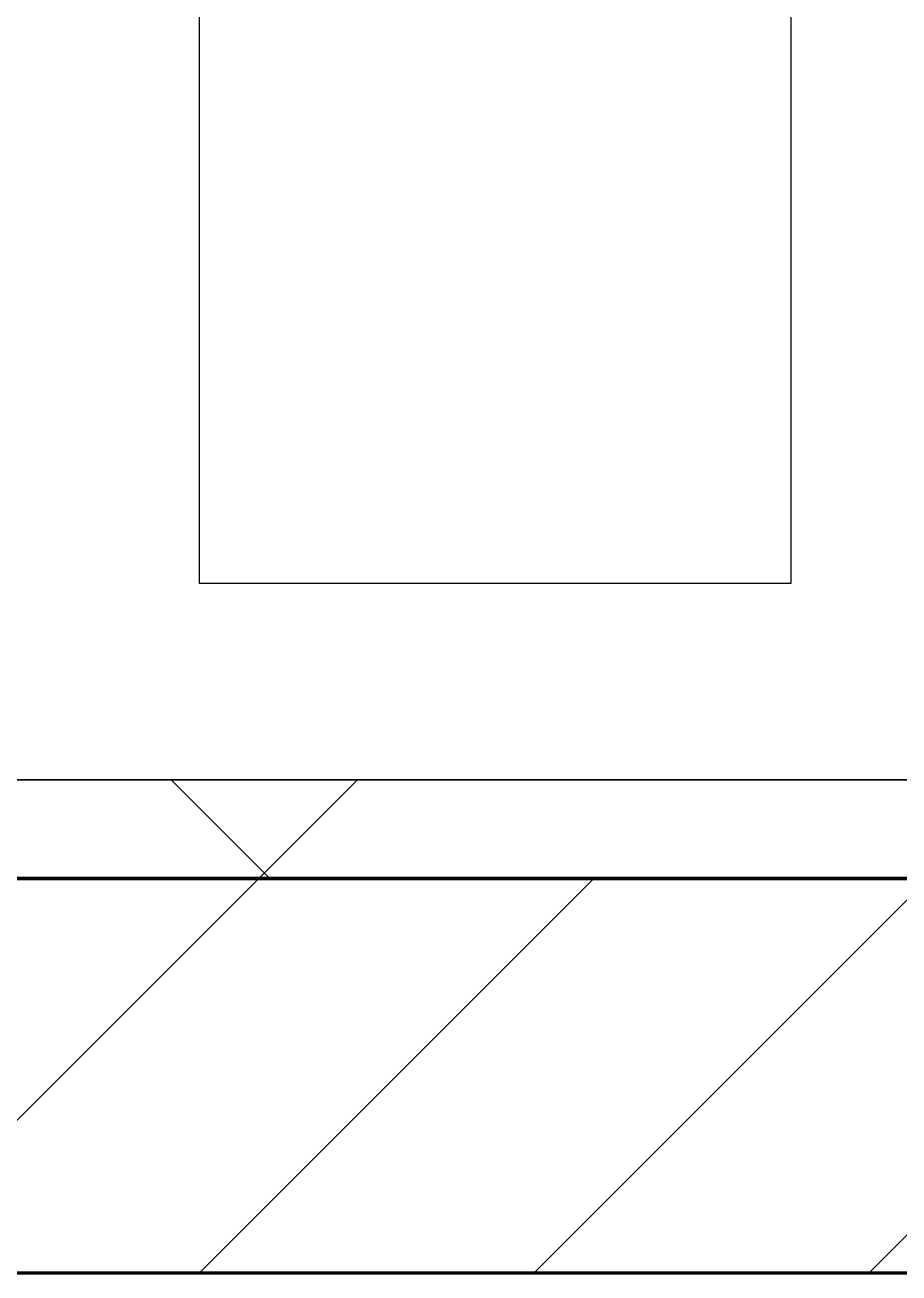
# Model space of a CAD drawing. Header units: millimetres. Extents: x -853432 to -773672, y -18171 to 22484.
# Drawn here: x -821921 to -821478, y -4021 to -3389 of the extents above; entities that cross this region are included whole.
import ezdxf
from ezdxf.xclip import XClip

# ---------------------------------------------------------------- set-up
doc = ezdxf.new("R2010")
doc.units = ezdxf.units.MM
doc.header["$XCLIPFRAME"] = 0
doc.layers.add('000 - WIPEOUT', color=250, linetype='Continuous')
doc.layers.add('A11_ALU.SOLID SHEET', color=2, linetype='Continuous')
for name, color, linetype, lineweight in [('A-GLAZ-CURT', 2, 'Continuous', 9), ('A-WALL', 5, 'Continuous', 35), ('A-WALL-FNSH', 2, 'Continuous', 35), ('A-WALL-PATT', 1, 'Continuous', 35)]:
    doc.layers.add(name, color=color, linetype=linetype, lineweight=lineweight)

# ---------------------------------------------------------------- blocks, each defined once
blk = doc.blocks.new('PPLS-PP19_Custom Tile Pattern - Custom Tile Pattern-V108-4251-01 ENLARGED CONCOURSE LEVEL - REFLECTED CEILING PLAN - SHEET 2')
at = {"layer": 'A-GLAZ-CURT'}
for p, q in [((-300, 0), (300, 0)), ((300, 0), (-300, 0)), ((195.99, 0), (213.31, 0)), ((213.31, 0), (195.99, 0)), ((230.06, 0), (300, 0)), ((-300, -50), (300, -50)), ((300, -50), (-300, -50))]:
    blk.add_line(p, q, dxfattribs=at)
for points, knots in [([(94.4, 0), (94.4, 0), (94.64, 0), (99.11, 0), (108.97, 0), (120.79, 0), (139.94, 0), (163.31, 0), (185.23, 0), (193.62, 0), (194.69, 0), (194.79, 0)], [-2348.345796, -2348.345796, -2348.345796, -2348.345796, -2310.419338, -2233.599744, -2052.234781, -1843.028543, -1530.39897, -1095.004608, -529.74427, -295.064701, -265.121568, -265.121568, -265.121568, -265.121568]), ([(128.58, 0), (128.8, 0), (130.16, 0), (139.26, 0), (152.67, 0), (161.24, 0), (162.19, 0), (162.75, 0)], [-633.326174, -633.326174, -633.326174, -633.326174, -627.736123, -618.981161, -602.094757, -592.980799, -581.414464, -581.414464, -581.414464, -581.414464]), ([(168.37, 0), (167.68, 0), (163.21, 0), (155.75, 0), (146.77, 0)], [-543.375029, -543.375029, -543.375029, -543.375029, -530.793311, -470.604443, -470.604443, -470.604443, -470.604443]), ([(193.8, 0), (193.33, 0), (190.11, 0), (183.13, 0), (171, 0), (161.95, 0), (161.28, 0), (158.35, 0), (157.85, 0), (157.77, 0)], [-11665.349007, -11665.349007, -11665.349007, -11665.349007, -11565.880756, -11105.624034, -10839.086983, -10768.332124, -10666.779182, -10580.760289, -10550.278881, -10550.278881, -10550.278881, -10550.278881]), ([(284.63, 0), (276.28, 0), (249.08, 0), (207.11, 0), (177.41, 0), (159.34, 0), (158.33, 0), (158.3, 0)], [-269.834138, -269.834138, -269.834138, -269.834138, -244.693688, -187.987675, -143.776725, -129.632772, -123.352749, -123.352749, -123.352749, -123.352749]), ([(159.07, 0), (159.13, 0), (160.84, 0), (165.21, 0), (174.15, 0), (185.98, 0), (208.82, 0), (219.42, 0), (230.06, 0)], [-115.643202, -115.643202, -115.643202, -115.643202, -114.681583, -87.660824, -65.295536, -41.623857, -24.459831, 0, 0, 0, 0]), ([(162.75, 0), (165.4, 0), (170.91, 0), (172.61, 0), (172.61, 0)], [-111.264224, -111.264224, -111.264224, -111.264224, -56.742688, -19.085662, -19.085662, -19.085662, -19.085662]), ([(247.1, 0), (246.76, 0), (245.04, 0), (238.34, 0), (226.56, 0), (221.1, 0), (200.27, 0), (182.99, 0), (174.27, 0), (169.67, 0), (168.99, 0)], [-9649.085549, -9649.085549, -9649.085549, -9649.085549, -9581.591397, -9406.094246, -9221.510254, -9016.44624, -8717.832359, -8253.978395, -8152.463617, -8069.855175, -8069.855175, -8069.855175, -8069.855175]), ([(215.22, 0), (214.62, 0), (210.55, 0), (203.98, 0), (187.54, 0), (175.3, 0), (169.49, 0)], [-203.825446, -203.825446, -203.825446, -203.825446, -198.527383, -184.406837, -162.427601, -142.916156, -142.916156, -142.916156, -142.916156]), ([(171.51, 0), (176.48, 0), (193.23, 0), (201.73, 0), (208.81, 0), (213.9, 0), (241.96, 0), (266.73, 0), (279.34, 0), (283.89, 0), (284.4, 0)], [-7971.819559, -7971.819559, -7971.819559, -7971.819559, -7784.112253, -7606.717214, -7289.299508, -7042.621073, -6582.165592, -6068.460911, -5766.029927, -5727.361335, -5727.361335, -5727.361335, -5727.361335]), ([(172.07, 0), (177.66, 0), (187.87, 0), (201.08, 0), (207.47, 0), (213.96, 0), (215.11, 0)], [-255.364076, -255.364076, -255.364076, -255.364076, -237.955587, -223.92608, -215.862851, -208.75215, -208.75215, -208.75215, -208.75215]), ([(284.12, 0), (277.54, 0), (256.74, 0), (230.43, 0), (219.94, 0), (219.02, 0)], [-12250.17087, -12250.17087, -12250.17087, -12250.17087, -11905.454923, -11162.864862, -10856.732305, -10856.732305, -10856.732305, -10856.732305]), ([(219.9, 0), (220.86, 0), (227.84, 0), (242.06, 0), (246.54, 0), (246.96, 0)], [-10670.940496, -10670.940496, -10670.940496, -10670.940496, -10511.382485, -9925.173265, -9834.877357, -9834.877357, -9834.877357, -9834.877357]), ([(284.66, 0), (286.67, 0), (292.09, 0), (296.52, 0), (297.86, 0), (298.09, 0)], [-5720.917342, -5720.917342, -5720.917342, -5720.917342, -5566.724884, -5280.360606, -5199.253518, -5199.253518, -5199.253518, -5199.253518]), ([(284.76, 0), (284.76, 0), (285.09, 0), (287.47, 0), (293.59, 0), (297.76, 0), (300, 0)], [-4110.630118, -4110.630118, -4110.630118, -4110.630118, -4053.389046, -3959.664717, -3862.421465, -3746.95702, -3746.95702, -3746.95702, -3746.95702]), ([(297.38, 0), (295.84, 0), (291.62, 0), (285.38, 0), (284.87, 0)], [-4803.172655, -4803.172655, -4803.172655, -4803.172655, -4358.271401, -4143.037883, -4143.037883, -4143.037883, -4143.037883])]:
    blk.add_open_spline(points, degree=3, knots=knots, dxfattribs=at)
for points in [[(168.74, 0), (168.74, 0), (169.81, 0), (171.51, 0)], [(195.11, 0), (194.91, 0), (194.44, 0), (193.8, 0)], [(300, 0), (294.88, 0), (289.76, 0), (284.64, 0)], [(300, 0), (294.91, 0), (289.78, 0), (284.64, 0)]]:
    blk.add_open_spline(points, degree=3, dxfattribs=at)
blk = doc.blocks.new('PPLS-PP19_Custom Tile Pattern - Custom Tile Pattern-V109-4251-01 ENLARGED CONCOURSE LEVEL - REFLECTED CEILING PLAN - SHEET 2')
at = {"layer": 'A-GLAZ-CURT'}
for p, q in [((-300, 0), (300, 0)), ((300, 0), (-300, 0)), ((-293.07, 0), (-275.75, 0)), ((-275.75, 0), (-293.07, 0)), ((-222.32, 0), (-205, 0)), ((-205, 0), (-222.32, 0)), ((-300, -50), (300, -50)), ((300, -50), (-300, -50))]:
    blk.add_line(p, q, dxfattribs=at)
at = {"layer": 'A-GLAZ-CURT', "flags": 128}
for points in [[(-300, 0), (-291.56, 0), (-283.3, 0), (-275.2, 0), (-267.26, 0), (-259.45, 0), (-251.77, 0), (-244.2, 0), (-236.74, 0), (-229.36, 0), (-222.06, 0), (-214.83, 0), (-207.71, 0), (-200.76, 0), (-194.02, 0), (-187.54, 0), (-181.38, 0), (-175.58, 0), (-170.25, 0), (-165.64, 0), (-162.01, 0), (-159.53, 0), (-157.46, 0), (-154.52, 0), (-149.42, 0), (-141.84, 0), (-132.81, 0), (-126.08, 0)], [(-125.17, 0), (-128.55, 0), (-134.16, 0), (-140.03, 0), (-145.5, 0), (-150.63, 0), (-155.53, 0), (-160.27, 0), (-164.95, 0), (-169.65, 0), (-174.47, 0), (-179.49, 0), (-184.81, 0), (-190.44, 0), (-196.37, 0), (-202.58, 0), (-209.04, 0), (-215.73, 0), (-222.63, 0), (-229.72, 0), (-236.97, 0), (-244.39, 0), (-251.96, 0), (-259.67, 0), (-267.51, 0), (-275.48, 0), (-283.55, 0), (-291.73, 0), (-300, 0)]]:
    blk.add_lwpolyline(points, dxfattribs=at)
at = {"layer": 'A-GLAZ-CURT'}
for points, knots in [([(-300, 0), (-284.65, 0), (-236.57, 0), (-174.61, 0), (-129.95, 0), (-113.95, 0), (-108.69, 0), (-108.53, 0)], [-5323.127839, -5323.127839, -5323.127839, -5323.127839, -4502.809032, -2700.551212, -1002.059161, -460.363443, -443.990069, -443.990069, -443.990069, -443.990069]), ([(-108.52, 0), (-116.63, 0), (-146.97, 0), (-202.69, 0), (-262.56, 0), (-294.48, 0), (-300, 0)], [-17957.640076, -17957.640076, -17957.640076, -17957.640076, -17136.203329, -15131.813646, -13729.592194, -13439.944408, -13439.944408, -13439.944408, -13439.944408]), ([(-137.88, 0), (-140.56, 0), (-147.66, 0), (-147.69, 0), (-158.72, 0), (-174.02, 0), (-185.59, 0), (-209.77, 0), (-232.01, 0), (-255.22, 0), (-262.59, 0), (-264.9, 0), (-265.4, 0)], [-3187.727384, -3187.727384, -3187.727384, -3187.727384, -2919.378265, -2477.344047, -2237.412286, -2029.680487, -1755.085331, -1400.429864, -858.079193, -543.655514, -208.940337, 0, 0, 0, 0]), ([(-258.6, 0), (-257.91, 0), (-254.26, 0), (-241.25, 0), (-225.99, 0), (-213.1, 0), (-200.2, 0), (-189.01, 0), (-180.81, 0), (-177.81, 0)], [-5722.54675, -5722.54675, -5722.54675, -5722.54675, -5657.471696, -5413.335975, -5017.494783, -4832.723979, -4666.091899, -4349.945572, -4186.292589, -4186.292589, -4186.292589, -4186.292589]), ([(-133.82, 0), (-135.51, 0), (-137.8, 0), (-149.31, 0), (-162.01, 0), (-177.91, 0), (-199.46, 0), (-216.65, 0), (-231.26, 0), (-233.46, 0), (-234, 0)], [-2731.647847, -2731.647847, -2731.647847, -2731.647847, -2418.507304, -2308.929706, -2113.765672, -1763.376603, -1422.553702, -978.033455, -846.069444, -682.911962, -682.911962, -682.911962, -682.911962]), ([(-233.49, 0), (-233.44, 0), (-232.38, 0), (-230.74, 0), (-225.3, 0), (-223.63, 0)], [-455.274641, -455.274641, -455.274641, -455.274641, -440.605512, -119.536984, 0, 0, 0, 0]), ([(-223.63, 0), (-219.39, 0), (-206.17, 0), (-188.58, 0), (-169.02, 0), (-152.12, 0), (-136.84, 0), (-127.33, 0), (-124.19, 0), (-123.43, 0), (-123.28, 0)], [-5463.295695, -5463.295695, -5463.295695, -5463.295695, -5161.076232, -4739.070012, -4465.409639, -4149.119819, -3839.893365, -3647.167523, -3488.92562, -3439.852845, -3439.852845, -3439.852845, -3439.852845]), ([(-177.48, 0), (-174.17, 0), (-167.41, 0), (-158.7, 0), (-157.22, 0)], [-4180.32893, -4180.32893, -4180.32893, -4180.32893, -4000.813434, -3840.635403, -3840.635403, -3840.635403, -3840.635403]), ([(-152.35, 0), (-151.03, 0), (-147.71, 0), (-143.57, 0), (-138.62, 0)], [-3494.978217, -3494.978217, -3494.978217, -3494.978217, -3371.022232, -3227.460399, -3227.460399, -3227.460399, -3227.460399]), ([(-118.78, 0), (-121.86, 0), (-126.28, 0), (-136.96, 0), (-147.46, 0), (-150.03, 0), (-150.57, 0)], [-5938.474035, -5938.474035, -5938.474035, -5938.474035, -5700.061948, -5508.838257, -5298.784692, -5196.16478, -5196.16478, -5196.16478, -5196.16478]), ([(-150.34, 0), (-150.07, 0), (-147.75, 0), (-142.6, 0), (-127.26, 0), (-107.3, 0), (-90.42, 0), (-75.26, 0), (-68.41, 0), (-65.12, 0), (-63.63, 0)], [-4948.728362, -4948.728362, -4948.728362, -4948.728362, -4883.323924, -4440.880425, -4054.690705, -3793.097032, -3402.597032, -3144.956779, -3050.982048, -2969.237017, -2969.237017, -2969.237017, -2969.237017]), ([(-39.58, 0), (-43.69, 0), (-56.24, 0), (-78.2, 0), (-110.94, 0), (-130.52, 0), (-147.74, 0), (-149.07, 0)], [-8365.326026, -8365.326026, -8365.326026, -8365.326026, -8073.216054, -7508.296369, -7004.680444, -6449.282163, -6277.220794, -6277.220794, -6277.220794, -6277.220794]), ([(-148.23, 0), (-146.94, 0), (-140.15, 0), (-137.28, 0), (-133.93, 0), (-128.78, 0), (-126.5, 0)], [-6162.058746, -6162.058746, -6162.058746, -6162.058746, -6017.569127, -5560.701257, -5364.112219, -5231.017328, -5231.017328, -5231.017328, -5231.017328]), ([(-108.66, 0), (-114.62, 0), (-124.74, 0), (-139.03, 0), (-146.11, 0), (-146.95, 0)], [-1261.02735, -1261.02735, -1261.02735, -1261.02735, -945.742622, -741.901385, -489.130243, -489.130243, -489.130243, -489.130243]), ([(-146.69, 0), (-146.59, 0), (-145.49, 0), (-135.69, 0), (-128.29, 0), (-125.15, 0)], [-420.34245, -420.34245, -420.34245, -420.34245, -406.956646, -290.263673, 0, 0, 0, 0]), ([(-127.41, 0), (-131.63, 0), (-133.16, 0), (-134.09, 0), (-134.15, 0)], [-8540.990293, -8540.990293, -8540.990293, -8540.990293, -8266.114998, -8246.473386, -8246.473386, -8246.473386, -8246.473386]), ([(-134.15, 0), (-133.32, 0), (-130.31, 0), (-120.89, 0), (-111.9, 0), (-108.92, 0)], [-7657.439573, -7657.439573, -7657.439573, -7657.439573, -7293.749979, -6839.55839, -6626.630399, -6626.630399, -6626.630399, -6626.630399]), ([(-120.13, 0), (-120.14, 0), (-120.24, 0), (-121.3, 0), (-129.25, 0), (-133.82, 0)], [-2933.992132, -2933.992132, -2933.992132, -2933.992132, -2920.575025, -2840.280255, -2731.647847, -2731.647847, -2731.647847, -2731.647847]), ([(-113.43, 0), (-113.44, 0), (-113.96, 0), (-119.73, 0), (-125.43, 0), (-127.03, 0), (-127.41, 0)], [-328.499627, -328.499627, -328.499627, -328.499627, -282.672656, -98.539552, -24.539552, 0, 0, 0, 0]), ([(-126.5, 0), (-122.44, 0), (-108.71, 0), (-86.68, 0), (-63.44, 0), (-54.4, 0), (-49.03, 0), (-42.9, 0), (-39.61, 0)], [-5231.017328, -5231.017328, -5231.017328, -5231.017328, -4994.692869, -4542.524482, -4008.285538, -3689.699207, -3546.54457, -3374.26602, -3374.26602, -3374.26602, -3374.26602]), ([(-125.15, 0), (-124.93, 0), (-121.96, 0), (-115.46, 0), (-109.42, 0), (-108.53, 0)], [-3362.7396, -3362.7396, -3362.7396, -3362.7396, -3342.215224, -3074.362186, -3028.100105, -3028.100105, -3028.100105, -3028.100105]), ([(-122.08, 0), (-122.01, 0), (-121.69, 0), (-121.2, 0), (-120.88, 0)], [-3136.336417, -3136.336417, -3136.336417, -3136.336417, -3110.304437, -3035.164275, -3035.164275, -3035.164275, -3035.164275]), ([(-39.69, 0), (-40.51, 0), (-45.14, 0), (-46.13, 0), (-60.59, 0), (-81.23, 0), (-99.51, 0), (-114.02, 0), (-117.28, 0), (-118.78, 0)], [-1732.054927, -1732.054927, -1732.054927, -1732.054927, -1672.078046, -1405.135169, -1060.00838, -740.068933, -229.489605, -116.330425, 0, 0, 0, 0]), ([(-117.74, 0), (-117.19, 0), (-114.78, 0), (-113.43, 0), (-113.43, 0)], [-821.249067, -821.249067, -821.249067, -821.249067, -394.672656, -330.879064, -330.879064, -330.879064, -330.879064]), ([(-108.57, 0), (-108.76, 0), (-113.08, 0), (-116.56, 0), (-117.56, 0)], [-1454.382028, -1454.382028, -1454.382028, -1454.382028, -1433.981041, -985.49888, -985.49888, -985.49888, -985.49888]), ([(-115.82, 0), (-114.96, 0), (-110.41, 0), (-96.78, 0), (-71.33, 0), (-42.53, 0), (-12.78, 0), (4.23, 0), (9.64, 0), (10.14, 0), (10.18, 0)], [-5724.064692, -5724.064692, -5724.064692, -5724.064692, -5430.283136, -5103.229623, -4799.173296, -4065.652676, -3589.737505, -3285.047089, -3066.359526, -3044.715262, -3044.715262, -3044.715262, -3044.715262]), ([(-39.57, 0), (-39.97, 0), (-45.44, 0), (-56.24, 0), (-75.59, 0), (-94, 0), (-112.01, 0), (-114.94, 0), (-115.63, 0)], [-1818.503343, -1818.503343, -1818.503343, -1818.503343, -1792.521578, -1466.981642, -1208.454564, -789.402658, -501.969187, -243.577221, -243.577221, -243.577221, -243.577221]), ([(-108.54, 0), (-103.19, 0), (-89.69, 0), (-74.02, 0), (-62.74, 0), (-60.36, 0), (-59.97, 0)], [-6617.444402, -6617.444402, -6617.444402, -6617.444402, -6236.997189, -5713.340575, -5140.470607, -5006.787413, -5006.787413, -5006.787413, -5006.787413]), ([(-86.16, 0), (-91.37, 0), (-98.62, 0), (-106.43, 0), (-108.53, 0)], [-1681.3698, -1681.3698, -1681.3698, -1681.3698, -1374.161226, -1263.299482, -1263.299482, -1263.299482, -1263.299482]), ([(-40.49, 0), (-41.6, 0), (-45.04, 0), (-58.97, 0), (-84.64, 0), (-101.13, 0), (-107.9, 0)], [-3777.745706, -3777.745706, -3777.745706, -3777.745706, -3538.256648, -2842.901703, -2193.204658, -1478.24832, -1478.24832, -1478.24832, -1478.24832]), ([(-107.63, 0), (-105.52, 0), (-97.78, 0), (-85.29, 0), (-71.67, 0), (-65.93, 0), (-65.07, 0)], [-3012.454225, -3012.454225, -3012.454225, -3012.454225, -2902.289527, -2605.247022, -2322.099534, -2241.8264, -2241.8264, -2241.8264, -2241.8264]), ([(-72.93, 0), (-75.51, 0), (-85.53, 0), (-98.27, 0), (-107.51, 0)], [-19442.345229, -19442.345229, -19442.345229, -19442.345229, -18935.241197, -17992.138722, -17992.138722, -17992.138722, -17992.138722]), ([(-91.46, 0), (-90.09, 0), (-84.7, 0), (-77.43, 0), (-72.73, 0), (-72.64, 0), (-72.64, 0)], [-19832.387487, -19832.387487, -19832.387487, -19832.387487, -19753.885894, -19541.04734, -19478.625389, -19471.062469, -19471.062469, -19471.062469, -19471.062469]), ([(-63.96, 0), (-64.13, 0), (-72.5, 0), (-80.63, 0), (-86.16, 0)], [-2171.769325, -2171.769325, -2171.769325, -2171.769325, -2007.031671, -1681.3698, -1681.3698, -1681.3698, -1681.3698]), ([(-29.03, 0), (-33.97, 0), (-43.74, 0), (-56.37, 0), (-71.66, 0), (-77.83, 0), (-82.66, 0), (-83.28, 0), (-83.28, 0)], [-2680.714891, -2680.714891, -2680.714891, -2680.714891, -2413.671296, -2161.752162, -2006.592567, -1646.621388, -1424.436217, -1393.971743, -1393.971743, -1393.971743, -1393.971743]), ([(-83.28, 0), (-83.28, 0), (-82.91, 0), (-76.14, 0), (-62.97, 0), (-50.15, 0), (-42.19, 0), (-39.92, 0)], [-1393.4169, -1393.4169, -1393.4169, -1393.4169, -1353.722004, -1274.333717, -1073.56893, -651.549973, -428.914382, -428.914382, -428.914382, -428.914382]), ([(-66.39, 0), (-66.39, 0), (-63.63, 0), (-53.63, 0), (-34.42, 0), (-29.82, 0), (-29.19, 0)], [-2493.31794, -2493.31794, -2493.31794, -2493.31794, -2315.303971, -1809.437387, -963.711516, -666.19313, -666.19313, -666.19313, -666.19313]), ([(31.18, 0), (25.97, 0), (11.99, 0), (-16.92, 0), (-47.42, 0), (-65.77, 0), (-66.37, 0), (-66.38, 0)], [-4496.803627, -4496.803627, -4496.803627, -4496.803627, -4222.080604, -3745.412743, -2981.410125, -2542.574734, -2498.224237, -2498.224237, -2498.224237, -2498.224237]), ([(-63.63, 0), (-61.49, 0), (-57.39, 0), (-54.49, 0), (-45.2, 0), (-40.79, 0), (-40.46, 0), (-40.44, 0)], [-2969.237017, -2969.237017, -2969.237017, -2969.237017, -2851.217951, -2734.127174, -2474.780881, -2410.990208, -2350.645972, -2350.645972, -2350.645972, -2350.645972]), ([(-58.83, 0), (-58.37, 0), (-57.29, 0), (-54.23, 0), (-46.33, 0), (-42.62, 0), (-41.76, 0)], [-4859.52896, -4859.52896, -4859.52896, -4859.52896, -4680.891996, -4469.85053, -4321.566175, -4270.495146, -4270.495146, -4270.495146, -4270.495146]), ([(-51.83, 0), (-51.83, 0), (-51.78, 0), (-47.4, 0), (-46.01, 0), (-40.22, 0), (-36.78, 0)], [-632.814994, -632.814994, -632.814994, -632.814994, -627.965721, -508.377888, -260.442412, 0, 0, 0, 0]), ([(28.36, 0), (26.81, 0), (22.12, 0), (12.82, 0), (-2.9, 0), (-20.62, 0), (-32.81, 0), (-44.85, 0), (-51.43, 0), (-51.79, 0)], [-2192.696995, -2192.696995, -2192.696995, -2192.696995, -2106.613311, -1925.670641, -1617.263037, -1290.787923, -1039.307308, -819.71621, -644.910881, -644.910881, -644.910881, -644.910881]), ([(-41.76, 0), (-39.9, 0), (-37.72, 0), (-36.92, 0), (-36.77, 0)], [-4270.495146, -4270.495146, -4270.495146, -4270.495146, -4161.040818, -4106.245333, -4106.245333, -4106.245333, -4106.245333]), ([(-36.62, 0), (-36.62, 0), (-38.28, 0), (-39.54, 0), (-39.67, 0)], [-4069.478503, -4069.478503, -4069.478503, -4069.478503, -3858.647035, -3833.806442, -3833.806442, -3833.806442, -3833.806442]), ([(-39.55, 0), (-38.35, 0), (-35.44, 0), (-33.57, 0), (-29.94, 0), (-28.57, 0)], [-416.671626, -416.671626, -416.671626, -416.671626, -296.515819, -83.513472, 0, 0, 0, 0]), ([(-36.33, 0), (-36.43, 0), (-36.98, 0), (-38.51, 0), (-39.53, 0)], [-1855.773136, -1855.773136, -1855.773136, -1855.773136, -1810.870157, -1735.902711, -1735.902711, -1735.902711, -1735.902711]), ([(-26.75, 0), (-27.82, 0), (-32.34, 0), (-37.12, 0), (-39.4, 0)], [-8718.362214, -8718.362214, -8718.362214, -8718.362214, -8532.293389, -8369.627725, -8369.627725, -8369.627725, -8369.627725]), ([(9.32, 0), (9.08, 0), (7.65, 0), (2.57, 0), (-12.23, 0), (-25.14, 0), (-34.62, 0), (-39.19, 0)], [-2922.926651, -2922.926651, -2922.926651, -2922.926651, -2882.788014, -2720.818881, -2518.50168, -2125.455881, -1826.829157, -1826.829157, -1826.829157, -1826.829157]), ([(-38.95, 0), (-38.05, 0), (-28.67, 0), (-18.03, 0), (8.61, 0), (15.02, 0), (22.91, 0), (31, 0), (39.04, 0), (51.19, 0), (58.74, 0), (61.34, 0), (61.45, 0)], [-3362.796854, -3362.796854, -3362.796854, -3362.796854, -3315.260113, -2864.387349, -2439.246196, -2084.094819, -1956.422387, -1818.904206, -1645.594513, -1443.202566, -1228.752106, -1120.932285, -1120.932285, -1120.932285, -1120.932285]), ([(-36.78, 0), (-32.43, 0), (-19.22, 0), (3.01, 0), (21.09, 0), (29.35, 0)], [-6191.144455, -6191.144455, -6191.144455, -6191.144455, -5862.463379, -5340.621928, -4908.64145, -4908.64145, -4908.64145, -4908.64145]), ([(-36.29, 0), (-36.29, 0), (-34.66, 0), (-28.88, 0), (-26.95, 0), (-26.54, 0)], [-9150.272121, -9150.272121, -9150.272121, -9150.272121, -9057.163041, -8919.836787, -8834.607043, -8834.607043, -8834.607043, -8834.607043]), ([(30.82, 0), (29.27, 0), (20.14, 0), (3.54, 0), (-16.58, 0), (-34.76, 0), (-36.04, 0)], [-10462.034656, -10462.034656, -10462.034656, -10462.034656, -10363.088938, -9884.23066, -9424.652049, -9182.880979, -9182.880979, -9182.880979, -9182.880979]), ([(-33.34, 0), (-33.34, 0), (-32.93, 0), (-31.16, 0), (-30.52, 0)], [-2415.024266, -2415.024266, -2415.024266, -2415.024266, -2357.633367, -2323.618664, -2323.618664, -2323.618664, -2323.618664]), ([(70.61, 0), (66.16, 0), (55.8, 0), (39.61, 0), (24.74, 0), (2.64, 0), (-17.84, 0), (-30.57, 0), (-31.82, 0), (-32, 0)], [-4647.237329, -4647.237329, -4647.237329, -4647.237329, -4326.416877, -4098.545751, -3766.694881, -3333.063701, -2994.501669, -2698.150104, -2614.070998, -2614.070998, -2614.070998, -2614.070998]), ([(-30.76, 0), (-30.73, 0), (-29.99, 0), (-23.47, 0), (-15.75, 0), (-15.19, 0)], [-54176.191683, -54176.191683, -54176.191683, -54176.191683, -54157.274271, -53749.15266, -53717.791567, -53717.791567, -53717.791567, -53717.791567]), ([(-30.52, 0), (-27.11, 0), (-17.83, 0), (5.99, 0), (22.06, 0), (37.44, 0), (45.92, 0), (57.76, 0), (64.47, 0), (72.74, 0), (75.22, 0), (76.03, 0), (76.21, 0)], [-2323.618664, -2323.618664, -2323.618664, -2323.618664, -2142.497158, -1716.209403, -1206.526904, -1089.329421, -901.315459, -753.071572, -495.328968, -421.953223, -334.951786, -290.452333, -290.452333, -290.452333, -290.452333]), ([(-13, 0), (-14.35, 0), (-17.68, 0), (-25.97, 0), (-29.52, 0), (-30.21, 0)], [-55207.591944, -55207.591944, -55207.591944, -55207.591944, -54789.006179, -54461.685999, -54290.791712, -54290.791712, -54290.791712, -54290.791712]), ([(8.33, 0), (8.19, 0), (7.18, 0), (0.32, 0), (-13.89, 0), (-24.92, 0), (-29.03, 0)], [-3574.286521, -3574.286521, -3574.286521, -3574.286521, -3526.962355, -3285.499107, -2903.012179, -2680.714891, -2680.714891, -2680.714891, -2680.714891]), ([(-28.98, 0), (-28.66, 0), (-27.39, 0), (-24.45, 0), (-22.56, 0)], [-166.548282, -166.548282, -166.548282, -166.548282, -102.06493, 0, 0, 0, 0]), ([(-28.57, 0), (-26.93, 0), (-20.29, 0), (-11.45, 0), (2.08, 0), (13.15, 0), (21.24, 0), (24.62, 0), (24.72, 0), (24.72, 0)], [-5361.429781, -5361.429781, -5361.429781, -5361.429781, -5261.36855, -5050.479954, -4785.90057, -4596.498881, -4445.288762, -4384.376941, -4376.041937, -4376.041937, -4376.041937, -4376.041937]), ([(-22.56, 0), (-20.27, 0), (-17.03, 0), (-11.36, 0), (-7.66, 0), (-6.6, 0), (-6.44, 0)], [-56468.192263, -56468.192263, -56468.192263, -56468.192263, -56344.022017, -56303.229861, -56166.290093, -56124.392176, -56124.392176, -56124.392176, -56124.392176]), ([(-15.19, 0), (-13.07, 0), (3.41, 0), (20.71, 0), (28.59, 0)], [-461.142613, -461.142613, -461.142613, -461.142613, -429.606584, -404.286242, -404.286242, -404.286242, -404.286242]), ([(-6.54, 0), (-6.73, 0), (-7.2, 0), (-7.6, 0), (-7.79, 0)], [-56009.792147, -56009.792147, -56009.792147, -56009.792147, -55949.290093, -55895.192118, -55895.192118, -55895.192118, -55895.192118]), ([(-2.63, 0), (-2.47, 0), (-1.22, 0), (4.92, 0), (15.97, 0), (22.54, 0), (24.49, 0)], [-226.825321, -226.825321, -226.825321, -226.825321, -220.269177, -206.416616, -198.214427, -187.717507, -187.717507, -187.717507, -187.717507]), ([(103.09, 0), (101.08, 0), (86.31, 0), (63.34, 0), (35.84, 0), (12, 0), (3.08, 0), (-1.67, 0), (-2.25, 0)], [-375.435014, -375.435014, -375.435014, -375.435014, -369.147452, -330.153101, -307.516438, -285.83788, -246.234814, -234.646884, -234.646884, -234.646884, -234.646884])]:
    blk.add_open_spline(points, degree=3, knots=knots, dxfattribs=at)
for points in [[(-108.52, 0), (-104.31, 0), (-99.2, 0), (-91.46, 0)], [(-39.6, 0), (-38.89, 0), (-38.04, 0), (-37.36, 0)]]:
    blk.add_open_spline(points, degree=3, dxfattribs=at)
blk = doc.blocks.new('*U634')
at = {"layer": 'A-GLAZ-CURT'}
for name, p in [('PPLS-PP19_Custom Tile Pattern - Custom Tile Pattern-V108-4251-01 ENLARGED CONCOURSE LEVEL - REFLECTED CEILING PLAN - SHEET 2', (13802.37, -7350)), ('PPLS-PP19_Custom Tile Pattern - Custom Tile Pattern-V109-4251-01 ENLARGED CONCOURSE LEVEL - REFLECTED CEILING PLAN - SHEET 2', (14402.37, -7350))]:
    blk.add_blockref(name, p, dxfattribs=at)
blk = doc.blocks.new('*U1051')
at = {"color": 3}
blk.add_wipeout([(-437.5, 16550), (437.5, 16550), (437.5, 16250), (-437.5, 16250)], dxfattribs=at).dxf.layer = '000 - WIPEOUT'
at = {"layer": 'A11_ALU.SOLID SHEET', "color": 0, "linetype": 'ByBlock'}
blk.add_lwpolyline([(-437.5, 16250), (437.5, 16250), (437.5, 16550), (-437.5, 16550)], close=True, dxfattribs=at)
blk = doc.blocks.new('*U1213')
blk.add_lwpolyline([(22690, -750), (19166.45, -750), (19116.45, -700), (18966.44, -550), (-101025.39, -550), (-101025.39, -6704.96), (-96300, -6704.96), (-96300, -7350), (-94497.63, -7350), (17250, -7350), (17250, -6849.96), (18300, -6849.96), (22690, -6849.96)], close=True)
at = {"layer": 'A11_ALU.SOLID SHEET', "color": 0, "linetype": 'ByBlock', "rotation": 90}
blk.add_blockref('*U1051', (-60600, -6813), dxfattribs=at)

msp = doc.modelspace()

# ---------------------------------------------------------------- block references
at = {"layer": 'A11_ALU.SOLID SHEET'}
ref = msp.add_blockref('*U1213', (-744682.37, 3579.02), dxfattribs=at)
XClip(ref).set_block_clipping_path([(-104690.1238047112, -9620.0029952966), (-34092.6543255156, 14392.9971737705)])

# ---------------------------------------------------------------- next in the draw order: hatches: boundary and pattern name
at = {"layer": 'A-WALL-PATT', "lineweight": 9}
h = msp.add_hatch(dxfattribs=at)
h.set_pattern_fill('FP_4', color=256, style=0, pattern_type=2)
h.set_pattern_definition([(45, (0, 0), (-212.13203, 212.13203), []), (135, (0, 0), (-212.13203, -212.13203), [])])
h.paths.add_polyline_path([(-779464.45, -3820.98), (-778775.03, -3820.98), (-778775.03, -3770.98), (-827933.88, -3770.98), (-828045.79, -3820.98), (-779602.34, -3820.98)])
h.paths.add_polyline_path([(-828965.42, -3820.98), (-828156.1, -3820.98), (-828044.19, -3770.98), (-841032.37, -3770.98), (-841032.37, -3820.98), (-829103.3, -3820.98)])
h = msp.add_hatch(dxfattribs=at)
h.set_pattern_fill('FP_2', color=256, style=0, pattern_type=2)
h.set_pattern_definition([(45, (0, 0), (-84.852814, 84.852814), [])])
h.paths.add_polyline_path([(-779326.57, -4020.98), (-778775.03, -4020.98), (-778775.03, -3820.98), (-828045.79, -3820.98), (-828336.65, -3950.93), (-828355, -3909.85), (-828156.1, -3820.98), (-841232.37, -3820.98), (-841232.37, -4020.98), (-779878.11, -4020.98)])
h.paths.add_polyline_path([(-828280, -3860.98), (-828285, -3859.64), (-828288.66, -3855.98), (-828289.66, -3848.39), (-828287.07, -3844.76), (-828282.59, -3841.32), (-828280, -3840.98), (-828272.93, -3843.91), (-828270.34, -3848.39), (-828270.34, -3851.81), (-828272.93, -3858.05), (-828279.18, -3860.64)])

# ---------------------------------------------------------------- next in the draw order: linework, layer by layer
at = {"layer": 'A-WALL', "color": 7, "lineweight": 70}
for p, q in [((-822380, -3820.98), (-821180, -3820.98)), ((-821180, -3820.98), (-822380, -3820.98)), ((-821180, -4020.98), (-822380, -4020.98))]:
    msp.add_line(p, q, dxfattribs=at)
at = {"layer": 'A-WALL-FNSH', "color": 250}
msp.add_line((-822380, -3770.98), (-821180, -3770.98), dxfattribs=at)

# ---------------------------------------------------------------- next in the draw order: block references
msp.add_blockref('*U634', (-835882.37, 3579.02))

doc.saveas('drawing.dxf')
